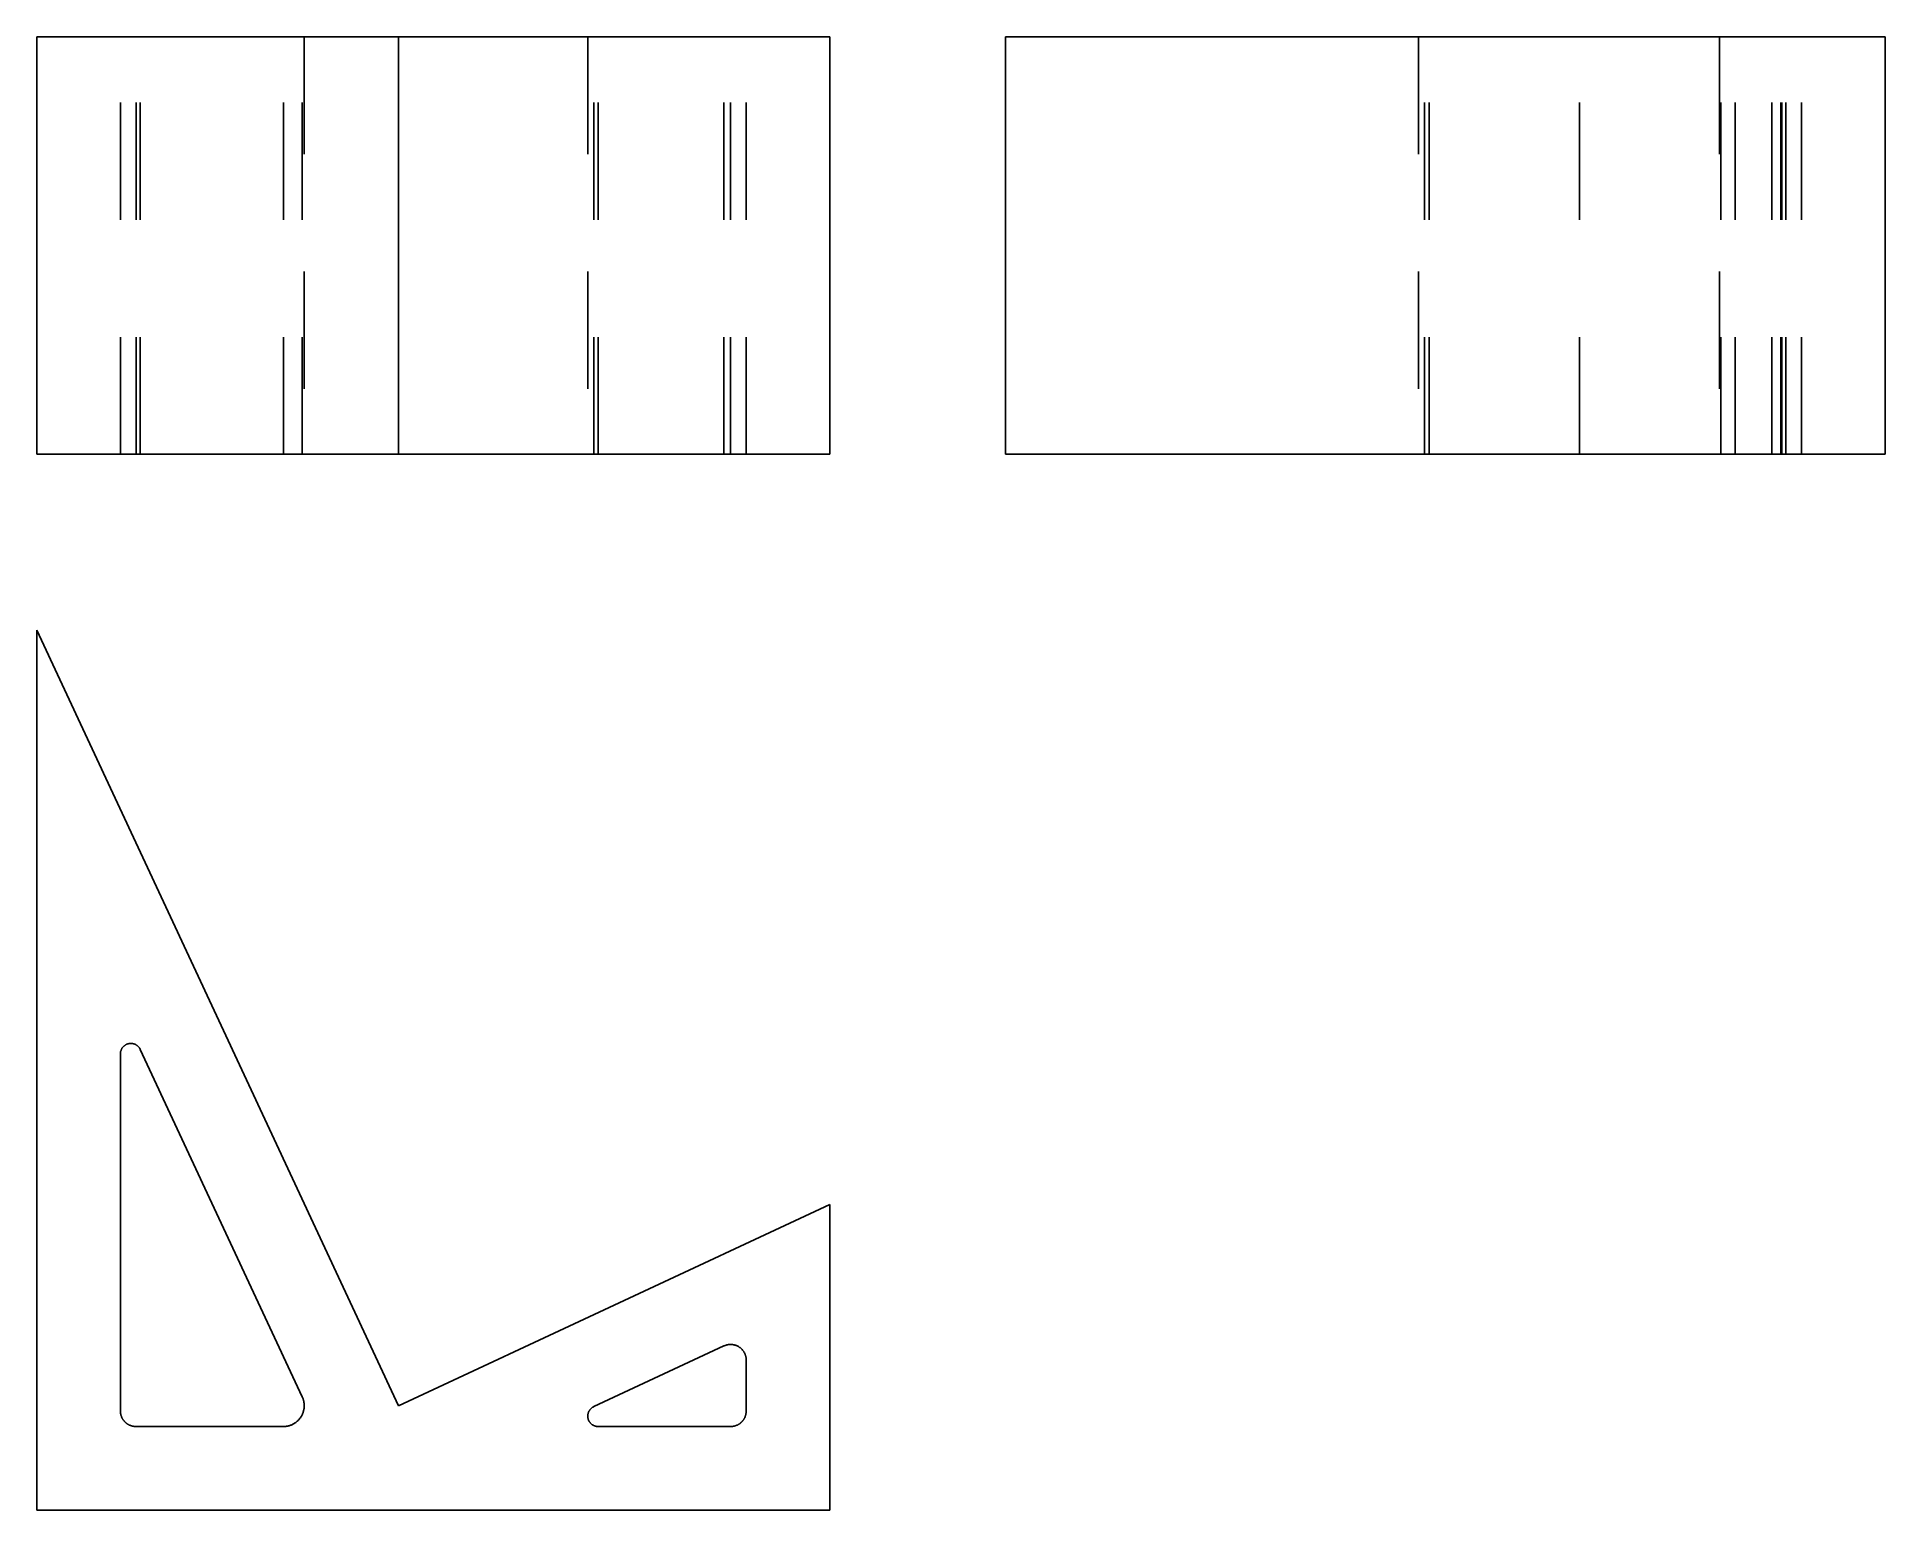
# Model space of a CAD drawing. Extents: x 0 to 1.58, y 0 to 1.26.
import ezdxf

# ---------------------------------------------------------------- set-up
doc = ezdxf.new("R2010")
doc.units = 0
doc.linetypes.add('HIDDEN', pattern=[0.037501, 0.025013, -0.012488])
for name, color, linetype in [('FRONT', 7, 'CONTINUOUS'), ('FRONT_HID', 7, 'HIDDEN'), ('LEFT', 7, 'CONTINUOUS'), ('LEFT_HID', 7, 'HIDDEN'), ('TOP', 7, 'CONTINUOUS')]:
    doc.layers.add(name, color=color, linetype=linetype)

msp = doc.modelspace()

# ---------------------------------------------------------------- linework, layer by layer
at = {"layer": 'FRONT'}
for p, q in [((0, 0.9), (0, 1.255799)), ((0.308253, 1.255799), (0, 1.255799)), ((0.676018, 1.255799), (0.308253, 1.255799)), ((0.308253, 0.9), (0.308253, 1.255799)), ((0.676018, 0.9), (0.676018, 1.255799)), ((0.308253, 0.9), (0, 0.9)), ((0.676018, 0.9), (0.308253, 0.9))]:
    msp.add_line(p, q, dxfattribs=at)
at = {"layer": 'FRONT_HID', "linetype": 'HIDDEN'}
for p, q in [((0.084502, 1.255799), (0.07116, 1.255799)), ((0.07116, 1.255799), (0.088117, 1.255799)), ((0.07116, 0.9), (0.07116, 1.255799)), ((0.07116, 0.9), (0.07116, 1.255799)), ((0.210108, 1.255799), (0.084502, 1.255799)), ((0.084502, 0.9), (0.084502, 1.255799)), ((0.088117, 1.255799), (0.226231, 1.255799)), ((0.088117, 0.9), (0.088117, 1.255799)), ((0.227898, 1.255799), (0.210108, 1.255799)), ((0.210108, 0.9), (0.210108, 1.255799)), ((0.226231, 1.255799), (0.227898, 1.255799)), ((0.226231, 0.9), (0.226231, 1.255799)), ((0.227898, 1.255799), (0.227898, 0.9)), ((0.478603, 1.255799), (0.469708, 1.255799)), ((0.469708, 1.255799), (0.474844, 1.255799)), ((0.469708, 1.255799), (0.469708, 0.9)), ((0.474844, 1.255799), (0.585877, 1.255799)), ((0.474844, 0.9), (0.474844, 1.255799)), ((0.591516, 1.255799), (0.478603, 1.255799)), ((0.478603, 0.9), (0.478603, 1.255799)), ((0.585877, 1.255799), (0.604859, 1.255799)), ((0.585877, 0.9), (0.585877, 1.255799)), ((0.604859, 1.255799), (0.591516, 1.255799)), ((0.591516, 0.9), (0.591516, 1.255799)), ((0.604859, 0.9), (0.604859, 1.255799)), ((0.604859, 0.9), (0.604859, 1.255799)), ((0.07116, 0.9), (0.084502, 0.9)), ((0.088117, 0.9), (0.07116, 0.9)), ((0.084502, 0.9), (0.210108, 0.9)), ((0.226231, 0.9), (0.088117, 0.9)), ((0.210108, 0.9), (0.227898, 0.9)), ((0.227898, 0.9), (0.226231, 0.9)), ((0.474844, 0.9), (0.469708, 0.9)), ((0.469708, 0.9), (0.478603, 0.9)), ((0.585877, 0.9), (0.474844, 0.9)), ((0.478603, 0.9), (0.591516, 0.9)), ((0.604859, 0.9), (0.585877, 0.9)), ((0.591516, 0.9), (0.604859, 0.9))]:
    msp.add_line(p, q, dxfattribs=at)
at = {"layer": 'LEFT'}
for p, q in [((0.826018, 0.9), (0.826018, 1.255799)), ((0.826018, 1.255799), (1.576018, 1.255799)), ((1.576018, 0.9), (1.576018, 1.255799)), ((0.826018, 0.9), (1.576018, 0.9))]:
    msp.add_line(p, q, dxfattribs=at)
at = {"layer": 'LEFT_HID', "linetype": 'HIDDEN'}
for p, q in [((1.487069, 1.255799), (0.826018, 1.255799)), ((1.187122, 1.255799), (1.178227, 1.255799)), ((1.178227, 1.255799), (1.183363, 1.255799)), ((1.178227, 1.255799), (1.178227, 0.9)), ((1.183363, 1.255799), (1.47955, 1.255799)), ((1.183363, 0.9), (1.183363, 1.255799)), ((1.491516, 1.255799), (1.187122, 1.255799)), ((1.187122, 0.9), (1.187122, 1.255799)), ((1.576018, 1.255799), (1.315577, 1.255799)), ((1.315577, 1.255799), (1.487069, 1.255799)), ((1.315577, 0.9), (1.315577, 1.255799)), ((1.436126, 1.255799), (1.434876, 1.255799)), ((1.434876, 1.255799), (1.448219, 1.255799)), ((1.434876, 1.255799), (1.434876, 0.9)), ((1.487902, 1.255799), (1.436126, 1.255799)), ((1.436126, 0.9), (1.436126, 1.255799)), ((1.448219, 1.255799), (1.491516, 1.255799)), ((1.448219, 0.9), (1.448219, 1.255799)), ((1.47955, 1.255799), (1.504859, 1.255799)), ((1.47955, 0.9), (1.47955, 1.255799)), ((1.487069, 0.9), (1.487069, 1.255799)), ((1.504859, 1.255799), (1.487902, 1.255799)), ((1.487902, 0.9), (1.487902, 1.255799)), ((1.491516, 1.255799), (1.504859, 1.255799)), ((1.504859, 1.255799), (1.491516, 1.255799)), ((1.491516, 0.9), (1.491516, 1.255799)), ((1.491516, 0.9), (1.491516, 1.255799)), ((1.504859, 0.9), (1.504859, 1.255799)), ((1.504859, 0.9), (1.504859, 1.255799)), ((1.504859, 0.9), (1.504859, 1.255799)), ((1.504859, 0.9), (1.504859, 1.255799)), ((1.487069, 0.9), (0.826018, 0.9)), ((1.183363, 0.9), (1.178227, 0.9)), ((1.178227, 0.9), (1.187122, 0.9)), ((1.47955, 0.9), (1.183363, 0.9)), ((1.187122, 0.9), (1.491516, 0.9)), ((1.576018, 0.9), (1.315577, 0.9)), ((1.315577, 0.9), (1.487069, 0.9)), ((1.448219, 0.9), (1.434876, 0.9)), ((1.434876, 0.9), (1.436126, 0.9)), ((1.436126, 0.9), (1.487902, 0.9)), ((1.491516, 0.9), (1.448219, 0.9)), ((1.504859, 0.9), (1.47955, 0.9)), ((1.487902, 0.9), (1.504859, 0.9)), ((1.504859, 0.9), (1.491516, 0.9)), ((1.491516, 0.9), (1.504859, 0.9))]:
    msp.add_line(p, q, dxfattribs=at)
at = {"layer": 'TOP'}
for p, q in [((0, 0.75), (0, 0)), ((0.308253, 0.08895), (0, 0.75)), ((0.072719, 0.393927), (0.072942, 0.394237)), ((0.072942, 0.394237), (0.073178, 0.394538)), ((0.073178, 0.394538), (0.073426, 0.394828)), ((0.073426, 0.394828), (0.073687, 0.395107)), ((0.073687, 0.395107), (0.07396, 0.395375)), ((0.07396, 0.395375), (0.074243, 0.39563)), ((0.074243, 0.39563), (0.074538, 0.395873)), ((0.074538, 0.395873), (0.074842, 0.396104)), ((0.074842, 0.396104), (0.075157, 0.396321)), ((0.075157, 0.396321), (0.07548, 0.396524)), ((0.07548, 0.396524), (0.075812, 0.396714)), ((0.075812, 0.396714), (0.076151, 0.396889)), ((0.076151, 0.396889), (0.076498, 0.397049)), ((0.076498, 0.397049), (0.076851, 0.397194)), ((0.076851, 0.397194), (0.07721, 0.397324)), ((0.07721, 0.397324), (0.077575, 0.397438)), ((0.077575, 0.397438), (0.077944, 0.397537)), ((0.077944, 0.397537), (0.078317, 0.39762)), ((0.078317, 0.39762), (0.078693, 0.397686)), ((0.078693, 0.397686), (0.079071, 0.397737)), ((0.079071, 0.397737), (0.079452, 0.397771)), ((0.079452, 0.397771), (0.079833, 0.397788)), ((0.079833, 0.397788), (0.080215, 0.39779)), ((0.080215, 0.39779), (0.080597, 0.397775)), ((0.080597, 0.397775), (0.080977, 0.397743)), ((0.080977, 0.397743), (0.081356, 0.397695)), ((0.081356, 0.397695), (0.081733, 0.397631)), ((0.081733, 0.397631), (0.082106, 0.397551)), ((0.082106, 0.397551), (0.082476, 0.397455)), ((0.082476, 0.397455), (0.082841, 0.397343)), ((0.082841, 0.397343), (0.083201, 0.397216)), ((0.083201, 0.397216), (0.083555, 0.397073)), ((0.083555, 0.397073), (0.083903, 0.396916)), ((0.083903, 0.396916), (0.084244, 0.396743)), ((0.084244, 0.396743), (0.084577, 0.396556)), ((0.084577, 0.396556), (0.084902, 0.396355)), ((0.084902, 0.396355), (0.085217, 0.39614)), ((0.085217, 0.39614), (0.085523, 0.395912)), ((0.085523, 0.395912), (0.08582, 0.39567)), ((0.08582, 0.39567), (0.086105, 0.395417)), ((0.086105, 0.395417), (0.086379, 0.395151)), ((0.086379, 0.395151), (0.086642, 0.394874)), ((0.086642, 0.394874), (0.086893, 0.394585)), ((0.086893, 0.394585), (0.08713, 0.394287)), ((0.08713, 0.394287), (0.087355, 0.393978)), ((0.07116, 0.388896), (0.071168, 0.389278)), ((0.07116, 0.084502), (0.07116, 0.388896)), ((0.071168, 0.389278), (0.071193, 0.389659)), ((0.071193, 0.389659), (0.071234, 0.390039)), ((0.071234, 0.390039), (0.071291, 0.390416)), ((0.071291, 0.390416), (0.071364, 0.390791)), ((0.071364, 0.390791), (0.071453, 0.391163)), ((0.071453, 0.391163), (0.071559, 0.39153)), ((0.071559, 0.39153), (0.07168, 0.391892)), ((0.07168, 0.391892), (0.071816, 0.392249)), ((0.071816, 0.392249), (0.071967, 0.392599)), ((0.071967, 0.392599), (0.072134, 0.392943)), ((0.072134, 0.392943), (0.072315, 0.393279)), ((0.072315, 0.393279), (0.07251, 0.393608)), ((0.07251, 0.393608), (0.072719, 0.393927)), ((0.087355, 0.393978), (0.087567, 0.39366)), ((0.087567, 0.39366), (0.087764, 0.393333)), ((0.087764, 0.393333), (0.087948, 0.392998)), ((0.087948, 0.392998), (0.088117, 0.392655)), ((0.088117, 0.392655), (0.226231, 0.096468)), ((0.676018, 0.260442), (0.308253, 0.08895)), ((0.676018, 0), (0.676018, 0.260442)), ((0.474844, 0.088116), (0.585877, 0.139892)), ((0.585877, 0.139892), (0.586265, 0.140066)), ((0.586265, 0.140066), (0.586659, 0.140227)), ((0.586659, 0.140227), (0.587057, 0.140375)), ((0.587057, 0.140375), (0.58746, 0.140511)), ((0.58746, 0.140511), (0.587867, 0.140633)), ((0.587867, 0.140633), (0.588278, 0.140743)), ((0.588278, 0.140743), (0.588691, 0.14084)), ((0.588691, 0.14084), (0.589108, 0.140923)), ((0.589108, 0.140923), (0.589528, 0.140993)), ((0.589528, 0.140993), (0.589949, 0.14105)), ((0.589949, 0.14105), (0.590372, 0.141093)), ((0.590372, 0.141093), (0.590796, 0.141123)), ((0.590796, 0.141123), (0.59122, 0.141139)), ((0.59122, 0.141139), (0.591645, 0.141141)), ((0.591645, 0.141141), (0.59207, 0.141131)), ((0.59207, 0.141131), (0.592495, 0.141106)), ((0.592495, 0.141106), (0.592918, 0.141068)), ((0.592918, 0.141068), (0.59334, 0.141017)), ((0.59334, 0.141017), (0.59376, 0.140952)), ((0.59376, 0.140952), (0.594178, 0.140874)), ((0.594178, 0.140874), (0.594593, 0.140782)), ((0.594593, 0.140782), (0.595005, 0.140678)), ((0.595005, 0.140678), (0.595414, 0.14056)), ((0.595414, 0.14056), (0.595818, 0.14043)), ((0.595818, 0.14043), (0.596218, 0.140286)), ((0.596218, 0.140286), (0.596613, 0.14013)), ((0.596613, 0.14013), (0.597004, 0.139961)), ((0.597004, 0.139961), (0.597388, 0.13978)), ((0.597388, 0.13978), (0.597767, 0.139587)), ((0.597767, 0.139587), (0.598139, 0.139382)), ((0.598139, 0.139382), (0.598505, 0.139165)), ((0.598505, 0.139165), (0.598863, 0.138937)), ((0.598863, 0.138937), (0.599214, 0.138697)), ((0.599214, 0.138697), (0.599558, 0.138447)), ((0.599558, 0.138447), (0.599893, 0.138185)), ((0.599893, 0.138185), (0.600219, 0.137913)), ((0.600219, 0.137913), (0.600537, 0.137631)), ((0.600537, 0.137631), (0.600845, 0.137338)), ((0.600845, 0.137338), (0.601145, 0.137036)), ((0.601145, 0.137036), (0.601434, 0.136725)), ((0.601434, 0.136725), (0.601713, 0.136404)), ((0.601713, 0.136404), (0.601982, 0.136075)), ((0.601982, 0.136075), (0.60224, 0.135738)), ((0.60224, 0.135738), (0.602488, 0.135392)), ((0.602488, 0.135392), (0.602724, 0.135039)), ((0.602724, 0.135039), (0.602949, 0.134678)), ((0.602949, 0.134678), (0.603162, 0.13431)), ((0.603162, 0.13431), (0.603364, 0.133936)), ((0.603364, 0.133936), (0.603553, 0.133555)), ((0.603553, 0.133555), (0.60373, 0.133169)), ((0.60373, 0.133169), (0.603895, 0.132777)), ((0.603895, 0.132777), (0.604048, 0.13238)), ((0.604048, 0.13238), (0.604187, 0.131979)), ((0.604187, 0.131979), (0.604314, 0.131573)), ((0.604314, 0.131573), (0.604427, 0.131164)), ((0.604427, 0.131164), (0.604528, 0.130751)), ((0.604528, 0.130751), (0.604615, 0.130335)), ((0.604615, 0.130335), (0.60469, 0.129916)), ((0.60469, 0.129916), (0.60475, 0.129495)), ((0.60475, 0.129495), (0.604798, 0.129073)), ((0.604798, 0.129073), (0.604831, 0.128649)), ((0.604831, 0.128649), (0.604852, 0.128225)), ((0.604852, 0.128225), (0.604859, 0.1278)), ((0.604859, 0.1278), (0.604859, 0.084502)), ((0.226231, 0.096468), (0.226462, 0.095951)), ((0.226462, 0.095951), (0.226677, 0.095426)), ((0.226677, 0.095426), (0.226875, 0.094895)), ((0.226875, 0.094895), (0.227056, 0.094358)), ((0.071164, 0.08417), (0.07116, 0.084502)), ((0.071176, 0.083837), (0.071164, 0.08417)), ((0.071197, 0.083505), (0.071176, 0.083837)), ((0.071226, 0.083174), (0.071197, 0.083505)), ((0.071263, 0.082843), (0.071226, 0.083174)), ((0.071309, 0.082514), (0.071263, 0.082843)), ((0.071363, 0.082185), (0.071309, 0.082514)), ((0.071424, 0.081859), (0.071363, 0.082185)), ((0.071494, 0.081533), (0.071424, 0.081859)), ((0.071572, 0.08121), (0.071494, 0.081533)), ((0.071659, 0.080889), (0.071572, 0.08121)), ((0.071753, 0.08057), (0.071659, 0.080889)), ((0.071855, 0.080253), (0.071753, 0.08057)), ((0.071964, 0.079939), (0.071855, 0.080253)), ((0.072082, 0.079628), (0.071964, 0.079939)), ((0.072208, 0.07932), (0.072082, 0.079628)), ((0.072341, 0.079015), (0.072208, 0.07932)), ((0.072481, 0.078713), (0.072341, 0.079015)), ((0.224957, 0.079153), (0.224638, 0.078685)), ((0.225262, 0.079631), (0.224957, 0.079153)), ((0.225551, 0.080119), (0.225262, 0.079631)), ((0.225824, 0.080615), (0.225551, 0.080119)), ((0.226082, 0.08112), (0.225824, 0.080615)), ((0.226323, 0.081633), (0.226082, 0.08112)), ((0.226548, 0.082153), (0.226323, 0.081633)), ((0.226756, 0.08268), (0.226548, 0.082153)), ((0.226947, 0.083214), (0.226756, 0.08268)), ((0.227122, 0.083753), (0.226947, 0.083214)), ((0.227056, 0.094358), (0.227219, 0.093815)), ((0.227279, 0.084298), (0.227122, 0.083753)), ((0.227219, 0.093815), (0.227366, 0.093268)), ((0.227418, 0.084847), (0.227279, 0.084298)), ((0.227366, 0.093268), (0.227494, 0.092716)), ((0.22754, 0.085401), (0.227418, 0.084847)), ((0.227494, 0.092716), (0.227605, 0.09216)), ((0.227644, 0.085958), (0.22754, 0.085401)), ((0.227605, 0.09216), (0.227699, 0.091601)), ((0.227731, 0.086518), (0.227644, 0.085958)), ((0.227699, 0.091601), (0.227774, 0.09104)), ((0.227799, 0.08708), (0.227731, 0.086518)), ((0.227774, 0.09104), (0.227832, 0.090476)), ((0.22785, 0.087645), (0.227799, 0.08708)), ((0.227832, 0.090476), (0.227872, 0.08991)), ((0.227882, 0.088211), (0.22785, 0.087645)), ((0.227872, 0.08991), (0.227893, 0.089344)), ((0.227897, 0.088777), (0.227882, 0.088211)), ((0.227893, 0.089344), (0.227897, 0.088777)), ((0.46971, 0.080215), (0.469725, 0.080597)), ((0.469711, 0.079833), (0.46971, 0.080215)), ((0.469729, 0.079451), (0.469711, 0.079833)), ((0.469725, 0.080597), (0.469756, 0.080977)), ((0.469763, 0.079071), (0.469729, 0.079451)), ((0.469756, 0.080977), (0.469804, 0.081356)), ((0.469813, 0.078692), (0.469763, 0.079071)), ((0.469804, 0.081356), (0.469868, 0.081733)), ((0.469868, 0.081733), (0.469948, 0.082106)), ((0.469948, 0.082106), (0.470044, 0.082476)), ((0.470044, 0.082476), (0.470156, 0.082841)), ((0.470156, 0.082841), (0.470283, 0.083201)), ((0.470283, 0.083201), (0.470426, 0.083555)), ((0.470426, 0.083555), (0.470584, 0.083903)), ((0.470584, 0.083903), (0.470756, 0.084244)), ((0.470756, 0.084244), (0.470943, 0.084577)), ((0.470943, 0.084577), (0.471145, 0.084901)), ((0.471145, 0.084901), (0.47136, 0.085217)), ((0.47136, 0.085217), (0.471588, 0.085523)), ((0.471588, 0.085523), (0.471829, 0.085819)), ((0.471829, 0.085819), (0.472083, 0.086105)), ((0.472083, 0.086105), (0.472348, 0.086379)), ((0.472348, 0.086379), (0.472626, 0.086642)), ((0.472626, 0.086642), (0.472914, 0.086892)), ((0.472914, 0.086892), (0.473213, 0.08713)), ((0.473213, 0.08713), (0.473521, 0.087355)), ((0.473521, 0.087355), (0.47384, 0.087567)), ((0.47384, 0.087567), (0.474166, 0.087764)), ((0.474166, 0.087764), (0.474501, 0.087948)), ((0.474501, 0.087948), (0.474844, 0.088116)), ((0.603678, 0.079015), (0.603537, 0.078713)), ((0.603811, 0.07932), (0.603678, 0.079015)), ((0.603936, 0.079628), (0.603811, 0.07932)), ((0.604054, 0.079939), (0.603936, 0.079628)), ((0.604164, 0.080253), (0.604054, 0.079939)), ((0.604266, 0.08057), (0.604164, 0.080253)), ((0.60436, 0.080889), (0.604266, 0.08057)), ((0.604446, 0.08121), (0.60436, 0.080889)), ((0.604524, 0.081533), (0.604446, 0.08121)), ((0.604594, 0.081859), (0.604524, 0.081533)), ((0.604656, 0.082185), (0.604594, 0.081859)), ((0.604709, 0.082514), (0.604656, 0.082185)), ((0.604755, 0.082843), (0.604709, 0.082514)), ((0.604792, 0.083174), (0.604755, 0.082843)), ((0.604821, 0.083505), (0.604792, 0.083174)), ((0.604842, 0.083837), (0.604821, 0.083505)), ((0.604854, 0.08417), (0.604842, 0.083837)), ((0.604859, 0.084502), (0.604854, 0.08417)), ((0.072629, 0.078415), (0.072481, 0.078713)), ((0.072785, 0.078121), (0.072629, 0.078415)), ((0.072947, 0.077831), (0.072785, 0.078121)), ((0.073117, 0.077545), (0.072947, 0.077831)), ((0.073294, 0.077263), (0.073117, 0.077545)), ((0.073478, 0.076986), (0.073294, 0.077263)), ((0.073669, 0.076714), (0.073478, 0.076986)), ((0.073867, 0.076446), (0.073669, 0.076714)), ((0.074071, 0.076183), (0.073867, 0.076446)), ((0.074281, 0.075926), (0.074071, 0.076183)), ((0.074498, 0.075674), (0.074281, 0.075926)), ((0.074722, 0.075427), (0.074498, 0.075674)), ((0.074951, 0.075186), (0.074722, 0.075427)), ((0.075186, 0.074951), (0.074951, 0.075186)), ((0.075427, 0.074722), (0.075186, 0.074951)), ((0.075674, 0.074498), (0.075427, 0.074722)), ((0.075926, 0.074281), (0.075674, 0.074498)), ((0.076183, 0.074071), (0.075926, 0.074281)), ((0.076446, 0.073867), (0.076183, 0.074071)), ((0.076714, 0.073669), (0.076446, 0.073867)), ((0.076986, 0.073478), (0.076714, 0.073669)), ((0.077263, 0.073294), (0.076986, 0.073478)), ((0.077545, 0.073117), (0.077263, 0.073294)), ((0.077831, 0.072947), (0.077545, 0.073117)), ((0.078121, 0.072785), (0.077831, 0.072947)), ((0.078415, 0.072629), (0.078121, 0.072785)), ((0.078713, 0.072481), (0.078415, 0.072629)), ((0.079015, 0.072341), (0.078713, 0.072481)), ((0.07932, 0.072208), (0.079015, 0.072341)), ((0.079628, 0.072082), (0.07932, 0.072208)), ((0.079939, 0.071964), (0.079628, 0.072082)), ((0.080253, 0.071855), (0.079939, 0.071964)), ((0.08057, 0.071753), (0.080253, 0.071855)), ((0.080889, 0.071659), (0.08057, 0.071753)), ((0.08121, 0.071572), (0.080889, 0.071659)), ((0.081533, 0.071494), (0.08121, 0.071572)), ((0.081859, 0.071424), (0.081533, 0.071494)), ((0.082185, 0.071363), (0.081859, 0.071424)), ((0.082514, 0.071309), (0.082185, 0.071363)), ((0.082843, 0.071263), (0.082514, 0.071309)), ((0.083174, 0.071226), (0.082843, 0.071263)), ((0.083505, 0.071197), (0.083174, 0.071226)), ((0.083837, 0.071176), (0.083505, 0.071197)), ((0.08417, 0.071164), (0.083837, 0.071176)), ((0.084502, 0.07116), (0.08417, 0.071164)), ((0.210108, 0.07116), (0.084502, 0.07116)), ((0.210674, 0.071169), (0.210108, 0.07116)), ((0.21124, 0.071196), (0.210674, 0.071169)), ((0.211805, 0.071241), (0.21124, 0.071196)), ((0.212369, 0.071304), (0.211805, 0.071241)), ((0.212929, 0.071385), (0.212369, 0.071304)), ((0.213488, 0.071484), (0.212929, 0.071385)), ((0.214042, 0.0716), (0.213488, 0.071484)), ((0.214593, 0.071735), (0.214042, 0.0716)), ((0.215139, 0.071886), (0.214593, 0.071735)), ((0.21568, 0.072055), (0.215139, 0.071886)), ((0.216215, 0.072241), (0.21568, 0.072055)), ((0.216744, 0.072444), (0.216215, 0.072241)), ((0.217267, 0.072664), (0.216744, 0.072444)), ((0.217782, 0.0729), (0.217267, 0.072664)), ((0.218289, 0.073153), (0.217782, 0.0729)), ((0.218788, 0.073422), (0.218289, 0.073153)), ((0.219279, 0.073706), (0.218788, 0.073422)), ((0.219759, 0.074006), (0.219279, 0.073706)), ((0.220231, 0.074321), (0.219759, 0.074006)), ((0.220691, 0.074651), (0.220231, 0.074321)), ((0.221142, 0.074995), (0.220691, 0.074651)), ((0.22158, 0.075354), (0.221142, 0.074995)), ((0.222008, 0.075726), (0.22158, 0.075354)), ((0.222423, 0.076112), (0.222008, 0.075726)), ((0.222826, 0.076511), (0.222423, 0.076112)), ((0.223215, 0.076922), (0.222826, 0.076511)), ((0.223592, 0.077346), (0.223215, 0.076922)), ((0.223955, 0.077781), (0.223592, 0.077346)), ((0.224303, 0.078228), (0.223955, 0.077781)), ((0.224638, 0.078685), (0.224303, 0.078228)), ((0.46988, 0.078316), (0.469813, 0.078692)), ((0.469962, 0.077944), (0.46988, 0.078316)), ((0.470061, 0.077575), (0.469962, 0.077944)), ((0.470175, 0.07721), (0.470061, 0.077575)), ((0.470305, 0.076851), (0.470175, 0.07721)), ((0.47045, 0.076498), (0.470305, 0.076851)), ((0.470611, 0.076151), (0.47045, 0.076498)), ((0.470786, 0.075812), (0.470611, 0.076151)), ((0.470975, 0.07548), (0.470786, 0.075812)), ((0.471178, 0.075157), (0.470975, 0.07548)), ((0.471395, 0.074842), (0.471178, 0.075157)), ((0.471626, 0.074538), (0.471395, 0.074842)), ((0.471869, 0.074243), (0.471626, 0.074538)), ((0.472125, 0.07396), (0.471869, 0.074243)), ((0.472392, 0.073687), (0.472125, 0.07396)), ((0.472671, 0.073426), (0.472392, 0.073687)), ((0.472961, 0.073178), (0.472671, 0.073426)), ((0.473262, 0.072942), (0.472961, 0.073178)), ((0.473572, 0.072719), (0.473262, 0.072942)), ((0.473892, 0.07251), (0.473572, 0.072719)), ((0.47422, 0.072315), (0.473892, 0.07251)), ((0.474556, 0.072134), (0.47422, 0.072315)), ((0.4749, 0.071967), (0.474556, 0.072134)), ((0.475251, 0.071816), (0.4749, 0.071967)), ((0.475607, 0.07168), (0.475251, 0.071816)), ((0.47597, 0.071559), (0.475607, 0.07168)), ((0.476337, 0.071453), (0.47597, 0.071559)), ((0.476708, 0.071364), (0.476337, 0.071453)), ((0.477083, 0.071291), (0.476708, 0.071364)), ((0.47746, 0.071234), (0.477083, 0.071291)), ((0.47784, 0.071193), (0.47746, 0.071234)), ((0.478221, 0.071168), (0.47784, 0.071193)), ((0.478603, 0.07116), (0.478221, 0.071168)), ((0.591516, 0.07116), (0.478603, 0.07116)), ((0.591849, 0.071164), (0.591516, 0.07116)), ((0.592181, 0.071176), (0.591849, 0.071164)), ((0.592513, 0.071197), (0.592181, 0.071176)), ((0.592845, 0.071226), (0.592513, 0.071197)), ((0.593175, 0.071263), (0.592845, 0.071226)), ((0.593505, 0.071309), (0.593175, 0.071263)), ((0.593833, 0.071363), (0.593505, 0.071309)), ((0.59416, 0.071424), (0.593833, 0.071363)), ((0.594485, 0.071494), (0.59416, 0.071424)), ((0.594808, 0.071572), (0.594485, 0.071494)), ((0.59513, 0.071659), (0.594808, 0.071572)), ((0.595449, 0.071753), (0.59513, 0.071659)), ((0.595765, 0.071855), (0.595449, 0.071753)), ((0.596079, 0.071964), (0.595765, 0.071855)), ((0.596391, 0.072082), (0.596079, 0.071964)), ((0.596699, 0.072208), (0.596391, 0.072082)), ((0.597004, 0.072341), (0.596699, 0.072208)), ((0.597305, 0.072481), (0.597004, 0.072341)), ((0.597603, 0.072629), (0.597305, 0.072481)), ((0.597897, 0.072785), (0.597603, 0.072629)), ((0.598187, 0.072947), (0.597897, 0.072785)), ((0.598473, 0.073117), (0.598187, 0.072947)), ((0.598755, 0.073294), (0.598473, 0.073117)), ((0.599032, 0.073478), (0.598755, 0.073294)), ((0.599305, 0.073669), (0.599032, 0.073478)), ((0.599572, 0.073867), (0.599305, 0.073669)), ((0.599835, 0.074071), (0.599572, 0.073867)), ((0.600092, 0.074281), (0.599835, 0.074071)), ((0.600345, 0.074498), (0.600092, 0.074281)), ((0.600591, 0.074722), (0.600345, 0.074498)), ((0.600832, 0.074951), (0.600591, 0.074722)), ((0.601067, 0.075186), (0.600832, 0.074951)), ((0.601297, 0.075427), (0.601067, 0.075186)), ((0.60152, 0.075674), (0.601297, 0.075427)), ((0.601737, 0.075926), (0.60152, 0.075674)), ((0.601948, 0.076183), (0.601737, 0.075926)), ((0.602152, 0.076446), (0.601948, 0.076183)), ((0.602349, 0.076714), (0.602152, 0.076446)), ((0.60254, 0.076986), (0.602349, 0.076714)), ((0.602724, 0.077263), (0.60254, 0.076986)), ((0.602901, 0.077545), (0.602724, 0.077263)), ((0.603071, 0.077831), (0.602901, 0.077545)), ((0.603234, 0.078121), (0.603071, 0.077831)), ((0.603389, 0.078415), (0.603234, 0.078121)), ((0.603537, 0.078713), (0.603389, 0.078415)), ((0, 0), (0.308253, 0)), ((0.308253, 0), (0.676018, 0))]:
    msp.add_line(p, q, dxfattribs=at)

doc.saveas('drawing.dxf')
